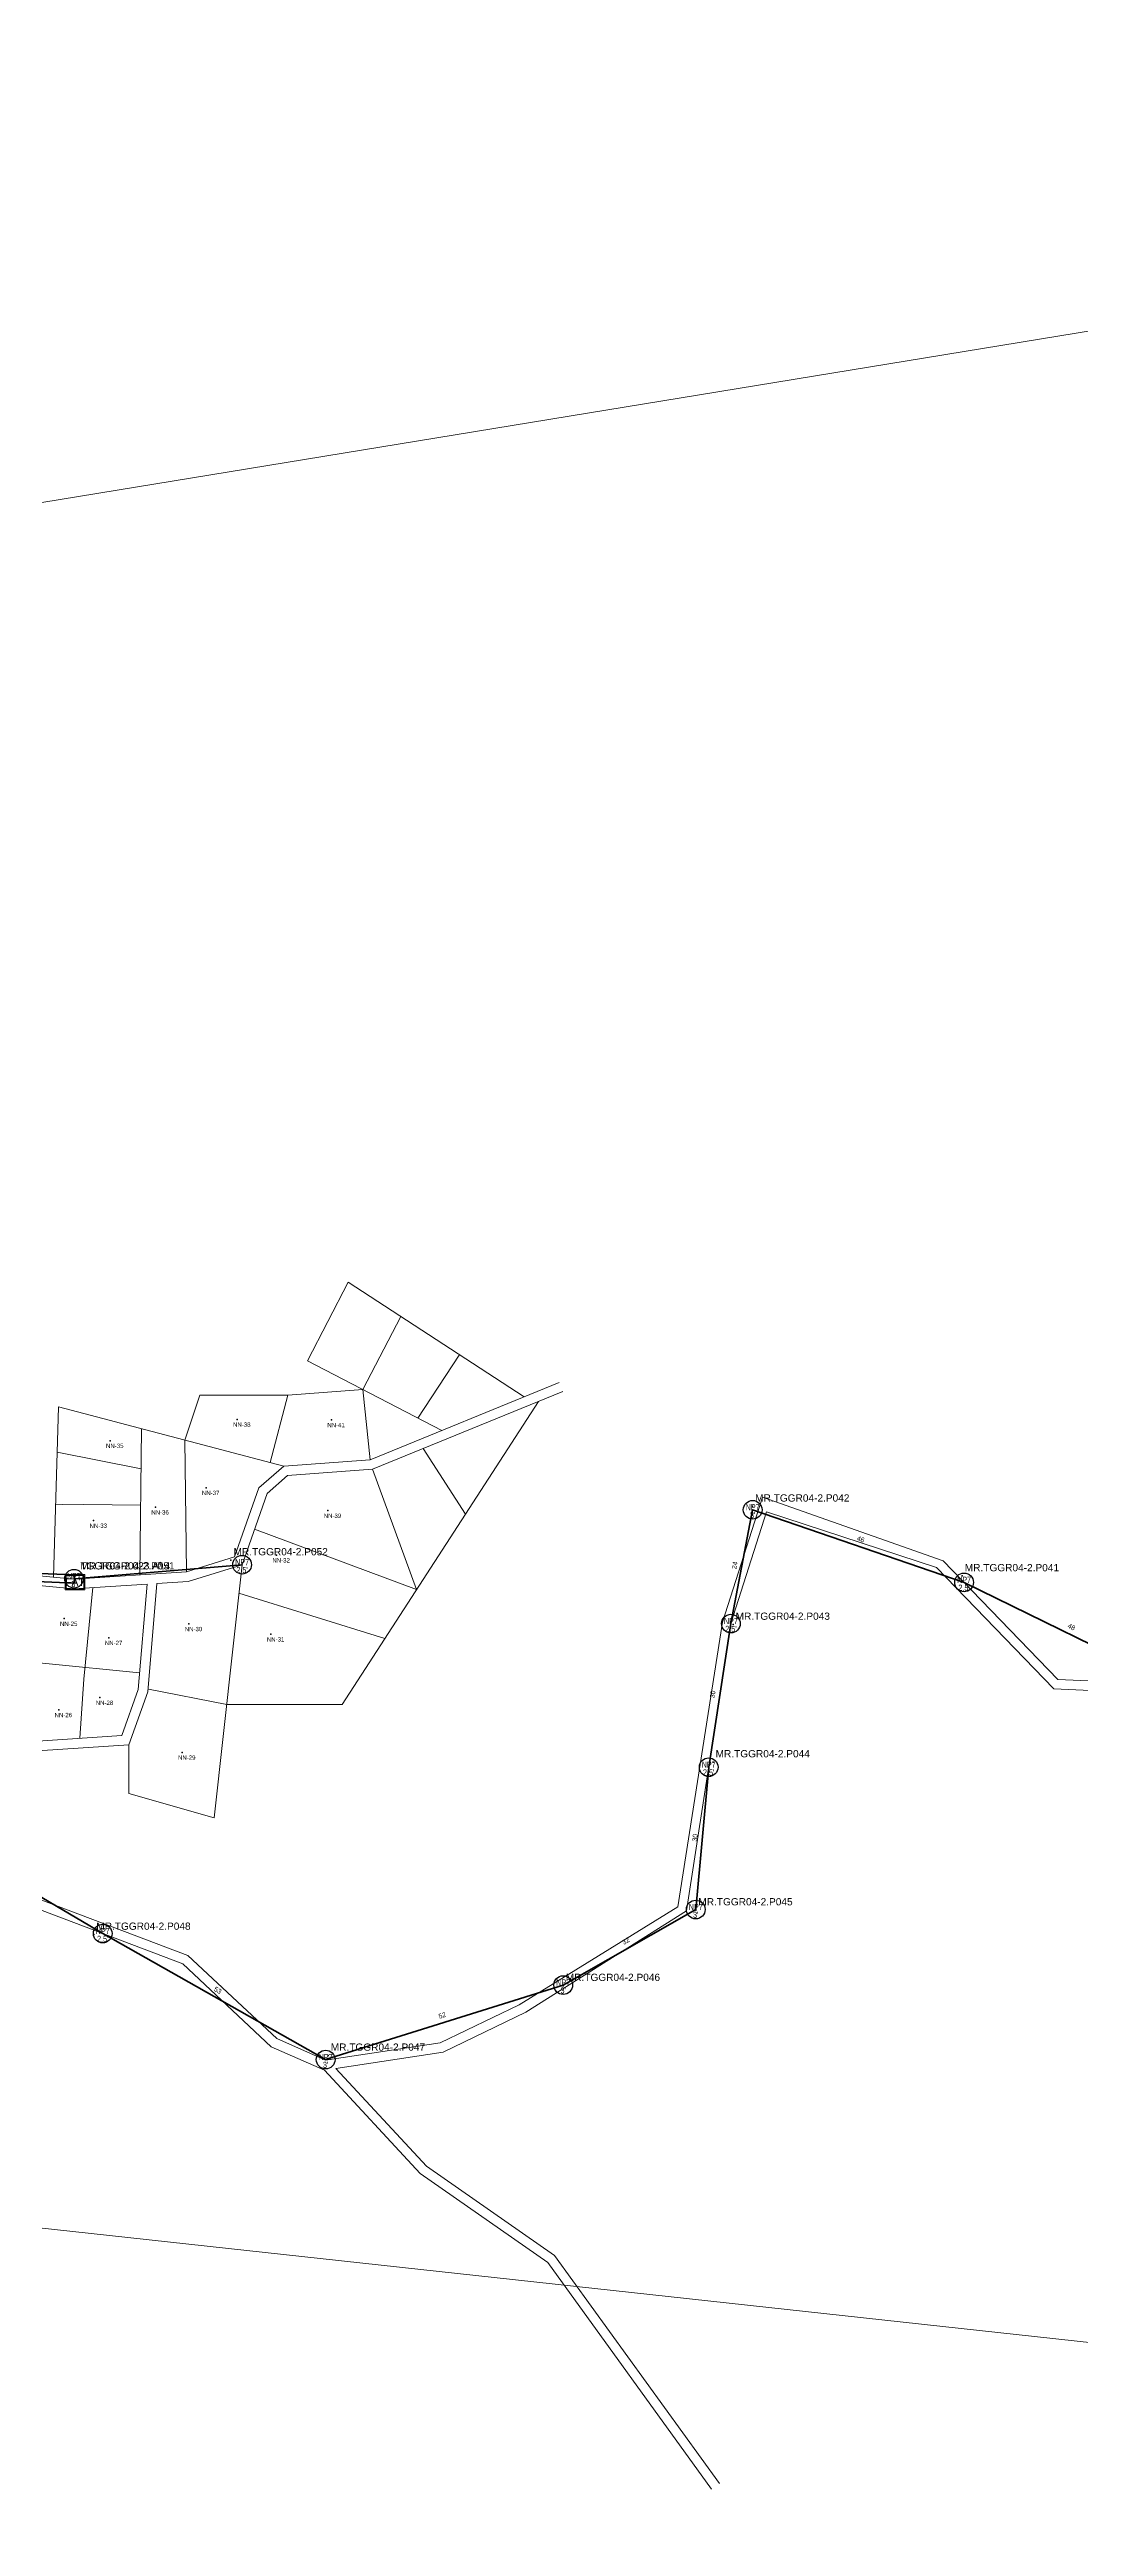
# Model space of a CAD drawing. Header units: metres. Extents: x -2567 to -1147, y 1126 to 2045.
# Drawn here: x -2233 to -2019, y 1126 to 1640 of the extents above; entities that cross this region are included whole.
import ezdxf
from ezdxf.enums import TextEntityAlignment as Align

# ---------------------------------------------------------------- set-up
doc = ezdxf.new("R2010")
doc.units = ezdxf.units.M
for name, color, linetype, lineweight in [('BASIC MAP', 7, 'Continuous', 9), ('BOUNDARY FDT 1', 1, 'Continuous', 18), ('FAT', 40, 'Continuous', 9), ('FO 48 CORE', 204, 'Continuous', 35), ('HOME', 7, 'Continuous', 9), ('SLING WIRE FDT 2', 4, 'Continuous', 50)]:
    doc.layers.add(name, color=color, linetype=linetype, lineweight=lineweight)
for name, color, linetype in [('BASIC MAP_PT', 7, 'Continuous'), ('BASIC MAP_PT_NUM', 7, 'Continuous'), ('Home Number RW 01 FDT 2', 6, 'Continuous'), ('Label', 130, 'Continuous'), ('NEW POLE 7m (3 inches) FDT 2', 4, 'Continuous'), ('NEW POLE 7M 2.5INCH FDT 2', 212, 'Continuous')]:
    doc.layers.add(name, color=color, linetype=linetype)
doc.styles.get("Standard").update_dxf_attribs({"font": 'arial.ttf'})
doc.styles.add('Title Block 3', font='dgn003.shx')

# ---------------------------------------------------------------- blocks, each defined once
blk = doc.blocks.new('*U68')
at = {"color": 0, "linetype": 'ByBlock', "lineweight": -2}
blk.add_circle((0, 0), 2.24, dxfattribs=at)
at = {"color": 0, "linetype": 'ByBlock', "lineweight": -2, "style": 'Title Block 3', "width": 0.799091}
for s, p in [('NP7', (0, 0.62)), ("3'", (0, -1.27))]:
    blk.add_text(s, height=1.488, dxfattribs=at).set_placement(p, align=Align.MIDDLE_CENTER)
blk = doc.blocks.new('*U70')
at = {"color": 0, "linetype": 'ByBlock', "lineweight": -2}
blk.add_circle((0, 0), 2.24, dxfattribs=at)
at = {"color": 0, "linetype": 'ByBlock', "lineweight": -2, "style": 'Title Block 3', "width": 0.799091}
for s, p in [('NP7', (0, 0.62)), ("2,5'", (0, -1.27))]:
    blk.add_text(s, height=1.488, dxfattribs=at).set_placement(p, align=Align.MIDDLE_CENTER)

msp = doc.modelspace()

# ---------------------------------------------------------------- linework, layer by layer
at = {"layer": 'BASIC MAP', "lineweight": 0}
for points in [[(-2290.9, 1515.45), (-2296.62, 1505.5), (-2328.7, 1451.11), (-2328.88, 1431.78), (-2328.15, 1409.59), (-2325.94, 1380.07), (-2328.88, 1365.53), (-2336.45, 1343.7), (-2343.17, 1324.3), (-2318.85, 1321.97), (-2309.7, 1334.09), (-2297.47, 1332.57), (-2291.76, 1327.23), (-2266.68, 1326.07), (-2227.57, 1322.31), (-2204.24, 1323.84), (-2194.27, 1326.93), (-2189.24, 1341.28), (-2184.08, 1345.77), (-2166.13, 1347.09), (-2126.93, 1363.13)], [(-2126.17, 1361.28), (-2165.66, 1345.12), (-2183.27, 1343.82), (-2187.53, 1340.12), (-2192.72, 1325.32), (-2203.87, 1321.86), (-2210.42, 1321.43), (-2212.3, 1298.97), (-2216.2, 1287.94), (-2235.14, 1286.72), (-2246.53, 1288.22), (-2254.8, 1267.62), (-2237.35, 1256.86), (-2203.96, 1244.22), (-2185.53, 1226.99), (-2175.38, 1222.51), (-2151.62, 1226.12), (-2135.24, 1234), (-2102.35, 1254.3), (-2093.07, 1313.39), (-2084.78, 1339.33), (-2047.25, 1326.11), (-2023.46, 1301.49), (-1999.7, 1300.46)], [(-2093.69, 1134.65), (-2127.9, 1181.94), (-2154.43, 1200.51), (-2173.26, 1220.8), (-2151.02, 1224.19), (-2133.85, 1232.46), (-2100.53, 1253.51), (-2091.31, 1313.09), (-2083.91, 1336.3), (-2048.69, 1324.72), (-2024.35, 1299.53), (-1999.94, 1298.47)], [(-2395.99, 1225.57), (-2356.64, 1263.12), (-2351.3, 1286.43), (-2348.76, 1286.48), (-2324.65, 1286.48), (-2287.6, 1281.57), (-2277.15, 1277.43), (-2262.01, 1269.72), (-2238.23, 1255.06), (-2205.03, 1242.49), (-2186.65, 1225.3), (-2175.65, 1220.44), (-2155.75, 1198.99), (-2129.32, 1180.49), (-2095.31, 1133.47)]]:
    msp.add_lwpolyline(points, dxfattribs=at)
msp.add_lwpolyline([(-2287.09, 1283.52), (-2279.12, 1290.32), (-2267.63, 1296.43), (-2266.83, 1324.07), (-2227.6, 1320.3), (-2212.44, 1321.3), (-2214.28, 1299.39), (-2217.65, 1289.85), (-2235.07, 1288.72), (-2247.81, 1290.41), (-2256.53, 1268.69), (-2261.03, 1271.46), (-2276.32, 1279.26)], close=True, dxfattribs=at)
at = {"layer": 'BASIC MAP_PT'}
for p in [(-2193.73, 1355.45), (-2174.18, 1355.38), (-2220.09, 1351.06), (-2210.69, 1337.25), (-2200.19, 1341.3), (-2174.92, 1336.54), (-2086.81, 1337.44), (-2223.51, 1334.48), (-2195.02, 1326.29), (-2185.57, 1327.29), (-2226.8, 1323.36), (-2226.8, 1323.36), (-2043.33, 1322.98), (-2229.64, 1314.14), (-2203.75, 1313.03), (-2186.72, 1310.9), (-2090.86, 1312.91), (-2220.33, 1310.16), (-2222.23, 1297.73), (-2230.76, 1295.19), (-2205.16, 1286.36), (-2095.02, 1284.37), (-2098.6, 1253.65), (-2223.49, 1248.58), (-2126.1, 1237.96), (-2174.85, 1223.48)]:
    msp.add_point(p, dxfattribs=at)
at = {"layer": 'BOUNDARY FDT 1'}
msp.add_lwpolyline([(-1660.23, 1639.76), (-1481.41, 1443.99), (-1667.34, 1125.73), (-2420.4, 1207.97), (-2566.74, 1457.4), (-2517.96, 1564.7), (-2246.18, 1543.79), (-1660.23, 1639.76)], dxfattribs=at)
at = {"layer": 'FAT', "transparency": 16777216, "flags": 128}
for points in [[(-2229.43, 1320.1), (-2225.34, 1320.1), (-2225.34, 1323.26), (-2229.43, 1323.26)], [(-2229.23, 1320.3), (-2225.54, 1320.3), (-2225.54, 1323.06), (-2229.23, 1323.06)]]:
    msp.add_lwpolyline(points, close=True, dxfattribs=at)
at = {"layer": 'FO 48 CORE'}
for points in [[(-1999.7, 1300.46), (-2042.94, 1321.65), (-2086.8, 1336.72), (-2091.31, 1313.09), (-2095.92, 1283.3), (-2098.61, 1253.76), (-2126.1, 1238.08), (-2175.38, 1222.62), (-2221.63, 1248.78), (-2275.48, 1280.51)], [(-2266.85, 1323.24), (-2227.47, 1321.5), (-2227.49, 1323.22), (-2267.65, 1324.74)]]:
    msp.add_lwpolyline(points, dxfattribs=at)
at = {"layer": 'HOME', "lineweight": 0}
for points in [[(-2151.28, 1353.16), (-2179.16, 1367.62), (-2170.68, 1383.98), (-2134.23, 1360.14)], [(-2159.79, 1376.86), (-2167.68, 1361.66)], [(-2147.7, 1368.84), (-2156.26, 1355.75)], [(-2231.87, 1322.72), (-2230.78, 1358.09), (-2184.08, 1345.77)], [(-2204.56, 1351.17), (-2201.48, 1360.53), (-2183.22, 1360.53), (-2186.91, 1346.52)], [(-2195.9, 1296.34), (-2171.96, 1296.34), (-2131.21, 1359.21)], [(-2183.22, 1360.53), (-2167.68, 1361.66), (-2166.13, 1347.09)], [(-2213.57, 1353.55), (-2213.93, 1323.2)], [(-2231.07, 1348.71), (-2213.67, 1345.2)], [(-2204.56, 1351.17), (-2204.24, 1323.84)], [(-2155.15, 1349.42), (-2146.4, 1335.78)], [(-2165.66, 1345.12), (-2156.52, 1320.17)], [(-2230, 1337.82), (-2231.4, 1337.87), (-2213.76, 1337.65)], [(-2231.4, 1337.82), (-2231.4, 1337.82)], [(-2190.12, 1332.72), (-2156.52, 1320.17)], [(-2216.2, 1287.94), (-2216.2, 1277.86), (-2198.48, 1272.82), (-2192.72, 1325.32)], [(-2223.69, 1320.56), (-2225.55, 1301.54)], [(-2193.37, 1319.39), (-2163.12, 1309.98)], [(-2252.96, 1306.76), (-2213.98, 1302.87)], [(-2225.55, 1301.54), (-2226.36, 1289.29)], [(-2212.13, 1299.46), (-2195.9, 1296.34)]]:
    msp.add_lwpolyline(points, dxfattribs=at)
at = {"layer": 'SLING WIRE FDT 2'}
msp.add_lwpolyline([(-2227.58, 1322.42), (-2192.72, 1325.32)], dxfattribs=at)

# ---------------------------------------------------------------- block references
at = {"layer": 'NEW POLE 7m (3 inches) FDT 2', "xscale": 0.866141732282704, "yscale": 0.866141732282704, "zscale": 0.866141732282704}
for p in [(-2086.8, 1336.72), (-2227.58, 1322.42), (-2098.61, 1253.76), (-2126.1, 1238.08), (-2175.38, 1222.62)]:
    msp.add_blockref('*U68', p, dxfattribs=at)
at = {"layer": 'NEW POLE 7M 2.5INCH FDT 2', "xscale": 0.866141732282704, "yscale": 0.866141732282704, "zscale": 0.866141732282704}
for p in [(-2192.72, 1325.32), (-2042.94, 1321.65), (-2091.31, 1313.09), (-2095.92, 1283.3), (-2221.63, 1248.78)]:
    msp.add_blockref('*U70', p, dxfattribs=at)

# ---------------------------------------------------------------- texts
at = {"layer": 'BASIC MAP_PT_NUM'}
msp.add_text('TGGR04-2.023.A14', height=1.5, dxfattribs=at).set_placement((-2226.27, 1323.89), align=Align.BOTTOM_LEFT)
at = {"layer": 'FAT', "color": 0, "transparency": 16777216, "flags": 2}
msp.add_attdef('FAT', text='16', height=1.536, dxfattribs=at).set_placement((-2227.38, 1321.68), align=Align.MIDDLE)
at = {"layer": 'Home Number RW 01 FDT 2'}
for s, p in [('NN-38', (-2194.59, 1353.67)), ('NN-41', (-2175.04, 1353.59)), ('NN-35', (-2220.95, 1349.27)), ('NN-36', (-2211.55, 1335.47)), ('NN-37', (-2201.05, 1339.51)), ('NN-33', (-2224.37, 1332.7)), ('NN-39', (-2175.78, 1334.76)), ('NN-32', (-2186.43, 1325.51)), ('NN-25', (-2230.5, 1312.35)), ('NN-30', (-2204.61, 1311.25)), ('NN-27', (-2221.19, 1308.37)), ('NN-31', (-2187.58, 1309.11)), ('NN-28', (-2223.08, 1295.95)), ('NN-26', (-2231.61, 1293.41)), ('NN-29', (-2206.01, 1284.57))]:
    msp.add_text(s, height=0.9, dxfattribs=at).set_placement(p, align=Align.BOTTOM_LEFT)
at = {"layer": 'Label', "char_height": 1, "attachment_point": 8}
for s, insert, rotation in [('46', (-2064.55, 1330.13), 341.0336), ('2', (-2226.48, 1322.37), 270.4647), ('35', (-2210.23, 1324.86), 4.7484), ('24', (-2090.04, 1325.09), 79.2079), ('48', (-2020.88, 1311.95), 333.892), ('30', (-2094.6, 1298.35), 81.2053), ('30', (-2098.26, 1268.62), 84.8014), ('32', (-2112.85, 1246.79), 29.6962), ('53', (-2198.01, 1236.57), 330.5091), ('52', (-2151.04, 1231.3), 17.4171)]:
    msp.add_mtext(s, dxfattribs=dict(at, insert=insert, rotation=rotation))
at = {"layer": 'NEW POLE 7m (3 inches) FDT 2'}
for s, p in [('MR.TGGR04-2.P042', (-2086.28, 1337.97)), ('MR.TGGR04-2.P051', (-2226.27, 1323.89)), ('MR.TGGR04-2.P045', (-2098.07, 1254.18)), ('MR.TGGR04-2.P046', (-2125.57, 1238.49)), ('MR.TGGR04-2.P047', (-2174.32, 1224.01))]:
    msp.add_text(s, height=1.5, dxfattribs=at).set_placement(p, align=Align.BOTTOM_LEFT)
at = {"layer": 'NEW POLE 7M 2.5INCH FDT 2'}
for s, p in [('MR.TGGR04-2.P052', (-2194.49, 1326.82)), ('MR.TGGR04-2.P041', (-2042.8, 1323.51)), ('MR.TGGR04-2.P043', (-2090.33, 1313.44)), ('MR.TGGR04-2.P044', (-2094.49, 1284.9)), ('MR.TGGR04-2.P048', (-2222.96, 1249.11))]:
    msp.add_text(s, height=1.5, dxfattribs=at).set_placement(p, align=Align.BOTTOM_LEFT)

doc.saveas('drawing.dxf')
